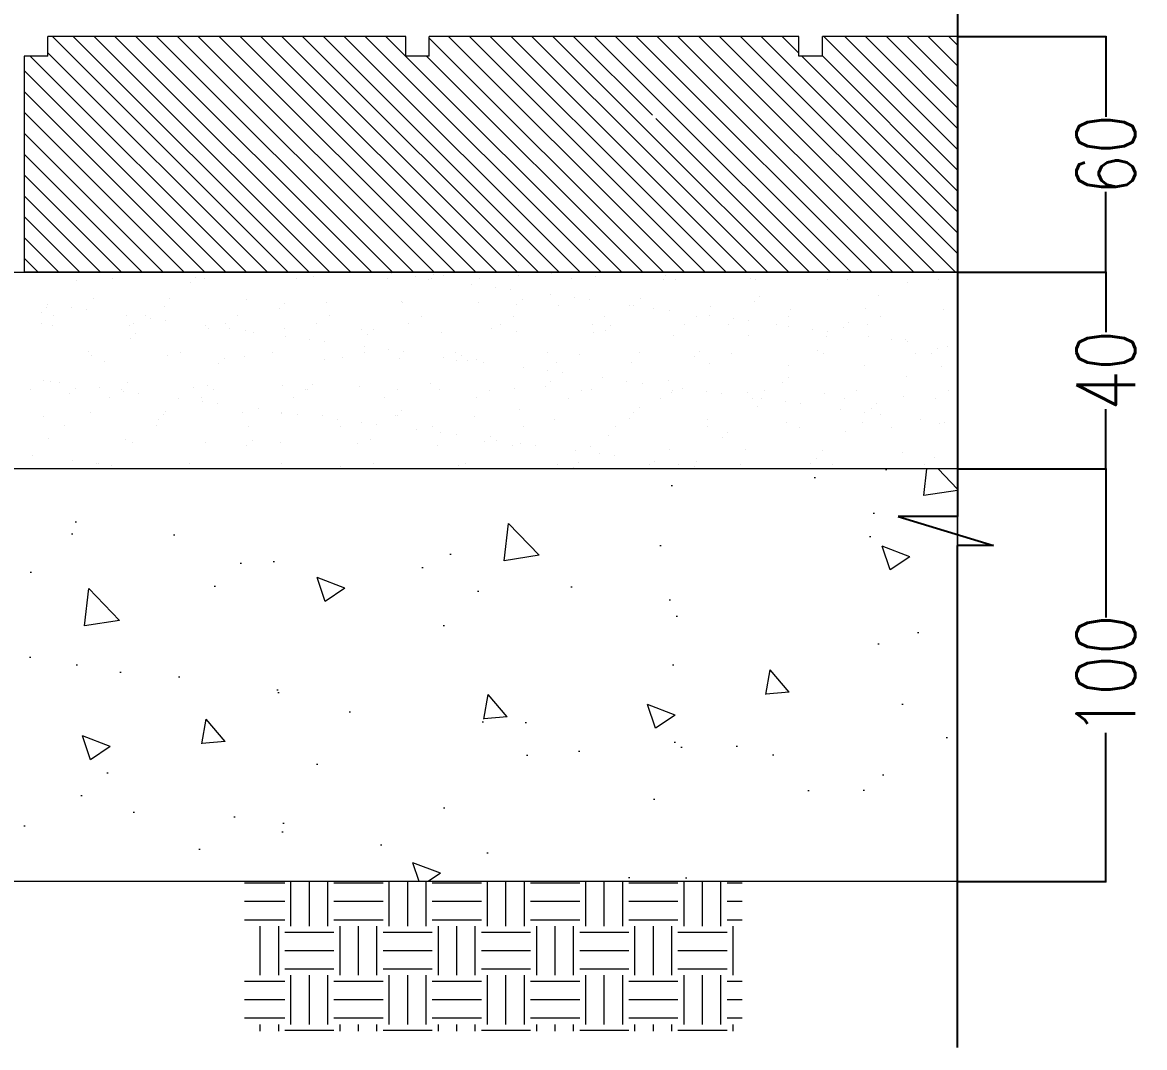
# Model space of a CAD drawing. Header units: centimetres. Extents: x 7997 to 116674, y 1017 to 13844.
# Drawn here: x 20817.2 to 21102.6, y 10551.8 to 10812.5 of the extents above; entities that cross this region are included whole.
import ezdxf

# ---------------------------------------------------------------- set-up
doc = ezdxf.new("R2010")
doc.units = ezdxf.units.CM
doc.header["$LTSCALE"] = 200
doc.header["$PDMODE"] = 2
doc.layers.add('A_DIM-EXT', color=1, linetype='Continuous')
doc.layers.add('DIM', color=11, linetype='Continuous')
doc.layers.add('HAT', color=8, linetype='Continuous', lineweight=9)
doc.layers.add('W', color=2, linetype='Continuous', lineweight=20)
doc.styles.add('ROMANS', font='romans.shx', dxfattribs={"width": 0.8})
doc.dimstyles.new('DIM-INT100', dxfattribs={"dimtxt": 0.16, "dimasz": 0.12, "dimexe": 0.1, "dimexo": 0.1, "dimgap": 0.1, "dimtad": 0, "dimdec": 0, "dimlfac": 100, "dimrnd": 0.5, "dimzin": 12, "dimdsep": 46, "dimtxsty": 'ROMANS', "dimblk": 'ARCHTICK', "dimcen": 0.13, "dimdle": 0.1, "dimclrd": 116, "dimclre": 116, "dimclrt": 2, "dimadec": 0, "dimazin": 0, "dimtfac": 1, "dimtdec": 0, "dimtix": 1, "dimtmove": 0, "dimatfit": 3, "dimldrblk": 'OBLIQUE', "dimfxl": 0, "dimtolj": 1, "dimtzin": 12, "dimarcsym": 0})

# ---------------------------------------------------------------- blocks, each defined once
blk = doc.blocks.new('*X561')
at = {"color": 0}
for p, q in [((-5034.68, 4031.32), (-5034.68, 4031.32)), ((-4987.97, 4031.4), (-4987.97, 4031.4)), ((-4978.27, 4031.3), (-4978.27, 4031.3)), ((-4941.26, 4031.49), (-4941.26, 4031.49)), ((-4939, 4031.8), (-4939, 4031.8)), ((-4900.63, 4031.62), (-4900.63, 4031.62)), ((-4895.86, 4033.45), (-4895.86, 4033.45)), ((-4894.54, 4031.57), (-4894.54, 4031.57)), ((-4860.12, 4033.08), (-4860.12, 4033.08)), ((-4847.83, 4031.66), (-4847.83, 4031.66)), ((-4837.72, 4034.65), (-4837.72, 4034.65)), ((-4820.86, 4033.58), (-4820.86, 4033.58)), ((-4801.12, 4031.74), (-4801.12, 4031.74)), ((-4782.49, 4033.4), (-4782.49, 4033.4)), ((-4777.69, 4034.14), (-4777.69, 4034.14)), ((-4776.4, 4031.65), (-4776.4, 4031.65)), ((-4774.93, 4031.6), (-4774.93, 4031.6)), ((-4768.59, 4032.67), (-4768.59, 4032.67)), ((-4756.4, 4034.28), (-4756.4, 4034.28)), ((-4754.41, 4031.83), (-4754.41, 4031.83)), ((-4741.97, 4034.85), (-4741.97, 4034.85)), ((-4716.79, 4032.81), (-4716.79, 4032.81)), ((-4707.7, 4031.91), (-4707.7, 4031.91)), ((-4660.98, 4032), (-4660.98, 4032)), ((-4656.77, 4032.3), (-4656.77, 4032.3)), ((-4614.27, 4032.08), (-4614.27, 4032.08)), ((-4595.86, 4030.97), (-4595.86, 4030.97)), ((-5018.78, 4029.84), (-5018.78, 4029.84)), ((-4816.77, 4026.33), (-4816.77, 4026.33)), ((-4808.97, 4027.36), (-4808.97, 4027.36)), ((-4796.77, 4028.96), (-4796.77, 4028.96)), ((-4654, 4029.76), (-4654, 4029.76)), ((-5003.74, 4023.33), (-5003.74, 4023.33)), ((-4943.71, 4022.81), (-4943.71, 4022.81)), ((-4940.95, 4020.28), (-4940.95, 4020.28)), ((-4882.81, 4021.49), (-4882.81, 4021.49)), ((-4857.15, 4021.01), (-4857.15, 4021.01)), ((-4849.34, 4022.04), (-4849.34, 4022.04)), ((-4837.15, 4023.65), (-4837.15, 4023.65)), ((-4822.79, 4020.97), (-4822.79, 4020.97)), ((-4800.57, 4019.52), (-4800.57, 4019.52)), ((-4761.88, 4019.65), (-4761.88, 4019.65)), ((-4761.31, 4020.02), (-4761.31, 4020.02)), ((-4722.94, 4019.83), (-4722.94, 4019.83)), ((-4701.86, 4019.13), (-4701.86, 4019.13)), ((-4682.42, 4021.29), (-4682.42, 4021.29)), ((-4643.16, 4021.79), (-4643.16, 4021.79)), ((-4604.79, 4021.61), (-4604.79, 4021.61)), ((-5036.87, 4015.96), (-5036.87, 4015.96)), ((-4997.61, 4016.46), (-4997.61, 4016.46)), ((-4959.24, 4016.28), (-4959.24, 4016.28)), ((-4918.72, 4017.74), (-4918.72, 4017.74)), ((-4917.9, 4013.02), (-4917.9, 4013.02)), ((-4897.53, 4015.7), (-4897.53, 4015.7)), ((-4889.72, 4016.73), (-4889.72, 4016.73)), ((-4879.46, 4018.24), (-4879.46, 4018.24)), ((-4877.53, 4018.33), (-4877.53, 4018.33)), ((-4841.09, 4018.06), (-4841.09, 4018.06)), ((-4820.02, 4018.44), (-4820.02, 4018.44)), ((-4724.68, 4012.89), (-4724.68, 4012.89)), ((-4699.09, 4016.6), (-4699.09, 4016.6)), ((-4677.97, 4012.97), (-4677.97, 4012.97)), ((-4640.95, 4017.8), (-4640.95, 4017.8)), ((-4631.25, 4013.06), (-4631.25, 4013.06)), ((-4621.44, 4013.21), (-4621.44, 4013.21)), ((-4601.06, 4015.89), (-4601.06, 4015.89)), ((-4593.25, 4016.92), (-4593.25, 4016.92)), ((-4584.54, 4013.14), (-4584.54, 4013.14)), ((-4581.06, 4018.53), (-4581.06, 4018.53)), ((-4580.93, 4017.29), (-4580.93, 4017.29)), ((-4578.16, 4014.76), (-4578.16, 4014.76)), ((-5004.95, 4012.38), (-5004.95, 4012.38)), ((-4998.63, 4008.35), (-4998.63, 4008.35)), ((-4988.81, 4009.65), (-4988.81, 4009.65)), ((-4958.28, 4007.7), (-4958.28, 4007.7)), ((-4958.24, 4012.46), (-4958.24, 4012.46)), ((-4951.91, 4008.43), (-4951.91, 4008.43)), ((-4937.9, 4010.38), (-4937.9, 4010.38)), ((-4930.1, 4011.41), (-4930.1, 4011.41)), ((-4927.9, 4008.32), (-4927.9, 4008.32)), ((-4911.53, 4012.55), (-4911.53, 4012.55)), ((-4905.2, 4008.52), (-4905.2, 4008.52)), ((-4867.88, 4007.81), (-4867.88, 4007.81)), ((-4864.82, 4012.63), (-4864.82, 4012.63)), ((-4858.49, 4008.6), (-4858.49, 4008.6)), ((-4818.1, 4012.72), (-4818.1, 4012.72)), ((-4811.78, 4008.69), (-4811.78, 4008.69)), ((-4771.39, 4012.8), (-4771.39, 4012.8)), ((-4765.07, 4008.77), (-4765.07, 4008.77)), ((-4718.35, 4008.86), (-4718.35, 4008.86)), ((-4671.64, 4008.94), (-4671.64, 4008.94)), ((-4661.81, 4007.89), (-4661.81, 4007.89)), ((-4641.44, 4010.58), (-4641.44, 4010.58)), ((-4633.63, 4011.6), (-4633.63, 4011.6)), ((-4624.93, 4009.03), (-4624.93, 4009.03)), ((-4622.88, 4007.73), (-4622.88, 4007.73)), ((-4583.61, 4008.23), (-4583.61, 4008.23)), ((-4578.22, 4009.11), (-4578.22, 4009.11)), ((-4998.66, 4002.39), (-4998.66, 4002.39)), ((-4986.04, 4007.12), (-4986.04, 4007.12)), ((-4978.28, 4005.07), (-4978.28, 4005.07)), ((-4977.32, 4002.4), (-4977.32, 4002.4)), ((-4970.47, 4006.1), (-4970.47, 4006.1)), ((-4938.06, 4002.9), (-4938.06, 4002.9)), ((-4899.69, 4002.72), (-4899.69, 4002.72)), ((-4865.11, 4005.27), (-4865.11, 4005.27)), ((-4859.18, 4004.18), (-4859.18, 4004.18)), ((-4819.91, 4004.68), (-4819.91, 4004.68)), ((-4806.97, 4006.48), (-4806.97, 4006.48)), ((-4781.54, 4004.49), (-4781.54, 4004.49)), ((-4746.95, 4005.97), (-4746.95, 4005.97)), ((-4744.18, 4003.43), (-4744.18, 4003.43)), ((-4741.03, 4005.95), (-4741.03, 4005.95)), ((-4702.19, 4002.58), (-4702.19, 4002.58)), ((-4701.76, 4006.45), (-4701.76, 4006.45)), ((-4686.04, 4004.64), (-4686.04, 4004.64)), ((-4681.82, 4005.26), (-4681.82, 4005.26)), ((-4674.01, 4006.29), (-4674.01, 4006.29)), ((-4663.39, 4006.27), (-4663.39, 4006.27)), ((-4626.02, 4004.12), (-4626.02, 4004.12)), ((-4623.26, 4001.59), (-4623.26, 4001.59)), ((-5039.03, 3997.07), (-5039.03, 3997.07)), ((-5033.9, 3996.48), (-5033.9, 3996.48)), ((-5018.66, 3999.75), (-5018.66, 3999.75)), ((-5017.84, 4000.94), (-5017.84, 4000.94)), ((-5010.85, 4000.78), (-5010.85, 4000.78)), ((-4742.57, 3997.26), (-4742.57, 3997.26)), ((-4722.19, 3999.95), (-4722.19, 3999.95)), ((-4714.38, 4000.97), (-4714.38, 4000.97)), ((-5031.13, 3993.95), (-5031.13, 3993.95)), ((-5022.57, 3993.76), (-5022.57, 3993.76)), ((-4975.85, 3993.84), (-4975.85, 3993.84)), ((-4972.99, 3995.16), (-4972.99, 3995.16)), ((-4929.14, 3993.93), (-4929.14, 3993.93)), ((-4912.97, 3994.64), (-4912.97, 3994.64)), ((-4910.2, 3992.11), (-4910.2, 3992.11)), ((-4882.43, 3994.01), (-4882.43, 3994.01)), ((-4852.06, 3993.32), (-4852.06, 3993.32)), ((-4835.72, 3994.1), (-4835.72, 3994.1)), ((-4799.63, 3990.61), (-4799.63, 3990.61)), ((-4795.14, 3990.34), (-4795.14, 3990.34)), ((-4792.04, 3992.8), (-4792.04, 3992.8)), ((-4789.28, 3990.27), (-4789.28, 3990.27)), ((-4789.01, 3994.18), (-4789.01, 3994.18)), ((-4782.94, 3991.95), (-4782.94, 3991.95)), ((-4762.57, 3994.63), (-4762.57, 3994.63)), ((-4760.36, 3991.11), (-4760.36, 3991.11)), ((-4754.76, 3995.66), (-4754.76, 3995.66)), ((-4742.29, 3994.27), (-4742.29, 3994.27)), ((-4731.13, 3991.47), (-4731.13, 3991.47)), ((-4721.99, 3990.93), (-4721.99, 3990.93)), ((-4695.58, 3994.35), (-4695.58, 3994.35)), ((-4681.48, 3992.39), (-4681.48, 3992.39)), ((-4671.11, 3990.96), (-4671.11, 3990.96)), ((-4648.87, 3994.44), (-4648.87, 3994.44)), ((-4642.22, 3992.89), (-4642.22, 3992.89)), ((-4603.84, 3992.71), (-4603.84, 3992.71)), ((-4602.16, 3994.52), (-4602.16, 3994.52)), ((-5035.93, 3987.06), (-5035.93, 3987.06)), ((-4996.66, 3987.56), (-4996.66, 3987.56)), ((-4958.29, 3987.38), (-4958.29, 3987.38)), ((-4917.78, 3988.84), (-4917.78, 3988.84)), ((-4878.51, 3989.34), (-4878.51, 3989.34)), ((-4840.14, 3989.15), (-4840.14, 3989.15)), ((-4835.51, 3985.03), (-4835.51, 3985.03)), ((-4823.32, 3986.63), (-4823.32, 3986.63)), ((-4802.94, 3989.31), (-4802.94, 3989.31)), ((-4668.35, 3988.42), (-4668.35, 3988.42)), ((-4610.21, 3989.63), (-4610.21, 3989.63)), ((-5018.08, 3981.99), (-5018.08, 3981.99)), ((-4958.06, 3981.48), (-4958.06, 3981.48)), ((-4955.3, 3978.94), (-4955.3, 3978.94)), ((-4897.15, 3980.15), (-4897.15, 3980.15)), ((-4883.7, 3978.68), (-4883.7, 3978.68)), ((-4875.89, 3979.71), (-4875.89, 3979.71)), ((-4863.7, 3981.32), (-4863.7, 3981.32)), ((-4843.32, 3984), (-4843.32, 3984)), ((-4837.13, 3979.64), (-4837.13, 3979.64)), ((-4621.93, 3978.83), (-4621.93, 3978.83)), ((-4587.23, 3978.88), (-4587.23, 3978.88)), ((-4582.67, 3979.33), (-4582.67, 3979.33)), ((-4579.42, 3979.9), (-4579.42, 3979.9)), ((-5039.55, 3974.73), (-5039.55, 3974.73)), ((-4992.84, 3974.82), (-4992.84, 3974.82)), ((-4976.38, 3973.5), (-4976.38, 3973.5)), ((-4946.13, 3974.9), (-4946.13, 3974.9)), ((-4937.12, 3974), (-4937.12, 3974)), ((-4924.07, 3973.37), (-4924.07, 3973.37)), ((-4916.27, 3974.39), (-4916.27, 3974.39)), ((-4904.07, 3976), (-4904.07, 3976)), ((-4899.41, 3974.99), (-4899.41, 3974.99)), ((-4898.74, 3973.81), (-4898.74, 3973.81)), ((-4858.23, 3975.27), (-4858.23, 3975.27)), ((-4852.7, 3975.07), (-4852.7, 3975.07)), ((-4834.37, 3977.1), (-4834.37, 3977.1)), ((-4818.97, 3975.77), (-4818.97, 3975.77)), ((-4805.99, 3975.16), (-4805.99, 3975.16)), ((-4780.6, 3975.59), (-4780.6, 3975.59)), ((-4776.23, 3978.31), (-4776.23, 3978.31)), ((-4759.28, 3975.24), (-4759.28, 3975.24)), ((-4740.08, 3977.05), (-4740.08, 3977.05)), ((-4716.2, 3977.79), (-4716.2, 3977.79)), ((-4713.44, 3975.26), (-4713.44, 3975.26)), ((-4712.56, 3975.33), (-4712.56, 3975.33)), ((-4700.82, 3977.55), (-4700.82, 3977.55)), ((-4665.85, 3975.41), (-4665.85, 3975.41)), ((-4662.45, 3977.37), (-4662.45, 3977.37)), ((-4655.3, 3976.47), (-4655.3, 3976.47)), ((-4627.61, 3973.56), (-4627.61, 3973.56)), ((-4619.8, 3974.59), (-4619.8, 3974.59)), ((-4619.14, 3975.5), (-4619.14, 3975.5)), ((-4607.61, 3976.19), (-4607.61, 3976.19)), ((-4595.28, 3975.95), (-4595.28, 3975.95)), ((-4592.51, 3973.42), (-4592.51, 3973.42)), ((-4572.43, 3975.58), (-4572.43, 3975.58)), ((-5033.22, 3970.7), (-5033.22, 3970.7)), ((-5016.89, 3972.04), (-5016.89, 3972.04)), ((-5003.15, 3968.31), (-5003.15, 3968.31)), ((-4986.51, 3970.79), (-4986.51, 3970.79)), ((-4964.45, 3968.05), (-4964.45, 3968.05)), ((-4956.64, 3969.08), (-4956.64, 3969.08)), ((-4944.45, 3970.68), (-4944.45, 3970.68)), ((-4939.8, 3970.87), (-4939.8, 3970.87)), ((-4893.09, 3970.96), (-4893.09, 3970.96)), ((-4846.38, 3971.04), (-4846.38, 3971.04)), ((-4799.66, 3971.13), (-4799.66, 3971.13)), ((-4752.95, 3971.21), (-4752.95, 3971.21)), ((-4706.24, 3971.3), (-4706.24, 3971.3)), ((-4667.99, 3968.24), (-4667.99, 3968.24)), ((-4660.18, 3969.27), (-4660.18, 3969.27)), ((-4659.53, 3971.38), (-4659.53, 3971.38)), ((-4647.98, 3970.88), (-4647.98, 3970.88)), ((-4612.81, 3971.47), (-4612.81, 3971.47)), ((-5004.83, 3962.74), (-5004.83, 3962.74)), ((-5000.39, 3965.78), (-5000.39, 3965.78)), ((-4997.02, 3963.76), (-4997.02, 3963.76)), ((-4984.83, 3965.37), (-4984.83, 3965.37)), ((-4942.25, 3966.99), (-4942.25, 3966.99)), ((-4882.22, 3966.47), (-4882.22, 3966.47)), ((-4879.46, 3963.94), (-4879.46, 3963.94)), ((-4821.32, 3965.14), (-4821.32, 3965.14)), ((-4798.68, 3961.71), (-4798.68, 3961.71)), ((-4761.3, 3964.63), (-4761.3, 3964.63)), ((-4759.42, 3962.21), (-4759.42, 3962.21)), ((-4758.53, 3962.09), (-4758.53, 3962.09)), ((-4721.05, 3962.03), (-4721.05, 3962.03)), ((-4708.36, 3962.93), (-4708.36, 3962.93)), ((-4700.55, 3963.96), (-4700.55, 3963.96)), ((-4700.39, 3963.3), (-4700.39, 3963.3)), ((-4688.36, 3965.56), (-4688.36, 3965.56)), ((-4680.54, 3963.49), (-4680.54, 3963.49)), ((-4641.27, 3963.99), (-4641.27, 3963.99)), ((-4640.37, 3962.79), (-4640.37, 3962.79)), ((-4602.9, 3963.8), (-4602.9, 3963.8)), ((-5037.4, 3958.45), (-5037.4, 3958.45)), ((-5034.98, 3958.16), (-5034.98, 3958.16)), ((-5025.2, 3960.05), (-5025.2, 3960.05)), ((-5010.45, 3956.19), (-5010.45, 3956.19)), ((-4995.72, 3958.66), (-4995.72, 3958.66)), ((-4963.74, 3956.28), (-4963.74, 3956.28)), ((-4957.35, 3958.47), (-4957.35, 3958.47)), ((-4917.03, 3956.36), (-4917.03, 3956.36)), ((-4916.83, 3959.93), (-4916.83, 3959.93)), ((-4877.57, 3960.44), (-4877.57, 3960.44)), ((-4870.32, 3956.45), (-4870.32, 3956.45)), ((-4839.2, 3960.25), (-4839.2, 3960.25)), ((-4823.6, 3956.53), (-4823.6, 3956.53)), ((-4776.89, 3956.62), (-4776.89, 3956.62)), ((-4748.74, 3957.61), (-4748.74, 3957.61)), ((-4740.93, 3958.64), (-4740.93, 3958.64)), ((-4730.18, 3956.7), (-4730.18, 3956.7)), ((-4728.74, 3960.25), (-4728.74, 3960.25)), ((-4683.47, 3956.79), (-4683.47, 3956.79)), ((-4637.6, 3960.25), (-4637.6, 3960.25)), ((-4636.76, 3956.87), (-4636.76, 3956.87)), ((-4590.04, 3956.96), (-4590.04, 3956.96)), ((-4579.46, 3961.46), (-4579.46, 3961.46)), ((-4987.34, 3953.82), (-4987.34, 3953.82)), ((-4927.32, 3953.3), (-4927.32, 3953.3)), ((-4924.55, 3950.77), (-4924.55, 3950.77)), ((-4866.41, 3951.98), (-4866.41, 3951.98)), ((-4806.39, 3951.46), (-4806.39, 3951.46)), ((-4789.11, 3952.3), (-4789.11, 3952.3)), ((-4781.31, 3953.33), (-4781.31, 3953.33)), ((-4769.11, 3954.93), (-4769.11, 3954.93)), ((-4745.48, 3950.14), (-4745.48, 3950.14)), ((-4581.72, 3950.43), (-4581.72, 3950.43)), ((-4975.43, 3944.59), (-4975.43, 3944.59)), ((-4936.17, 3945.1), (-4936.17, 3945.1)), ((-4897.8, 3944.91), (-4897.8, 3944.91)), ((-4857.29, 3946.37), (-4857.29, 3946.37)), ((-4829.49, 3946.98), (-4829.49, 3946.98)), ((-4821.68, 3948.01), (-4821.68, 3948.01)), ((-4818.02, 3946.87), (-4818.02, 3946.87)), ((-4809.49, 3949.62), (-4809.49, 3949.62)), ((-4803.62, 3948.93), (-4803.62, 3948.93)), ((-4779.65, 3946.69), (-4779.65, 3946.69)), ((-4739.14, 3948.15), (-4739.14, 3948.15)), ((-4699.87, 3948.65), (-4699.87, 3948.65)), ((-4685.46, 3949.62), (-4685.46, 3949.62)), ((-4682.7, 3947.09), (-4682.7, 3947.09)), ((-4661.5, 3948.46), (-4661.5, 3948.46)), ((-4624.55, 3948.29), (-4624.55, 3948.29)), ((-4620.99, 3949.92), (-4620.99, 3949.92)), ((-5032.43, 3940.66), (-5032.43, 3940.66)), ((-5015.95, 3943.14), (-5015.95, 3943.14)), ((-4972.41, 3940.14), (-4972.41, 3940.14)), ((-4911.5, 3938.81), (-4911.5, 3938.81)), ((-4890.24, 3938.98), (-4890.24, 3938.98)), ((-4869.87, 3941.67), (-4869.87, 3941.67)), ((-4862.06, 3942.69), (-4862.06, 3942.69)), ((-4849.87, 3944.3), (-4849.87, 3944.3)), ((-4593.78, 3939.18), (-4593.78, 3939.18)), ((-4573.4, 3941.86), (-4573.4, 3941.86)), ((-5027.43, 3937.17), (-5027.43, 3937.17)), ((-4980.72, 3937.26), (-4980.72, 3937.26)), ((-4969.64, 3937.61), (-4969.64, 3937.61)), ((-4934.01, 3937.34), (-4934.01, 3937.34)), ((-4910.24, 3936.35), (-4910.24, 3936.35)), ((-4902.44, 3937.38), (-4902.44, 3937.38)), ((-4887.3, 3937.42), (-4887.3, 3937.42)), ((-4851.48, 3938.3), (-4851.48, 3938.3)), ((-4848.72, 3935.76), (-4848.72, 3935.76)), ((-4840.59, 3937.51), (-4840.59, 3937.51)), ((-4793.87, 3937.59), (-4793.87, 3937.59)), ((-4790.57, 3936.97), (-4790.57, 3936.97)), ((-4747.16, 3937.68), (-4747.16, 3937.68)), ((-4730.55, 3936.46), (-4730.55, 3936.46)), ((-4700.45, 3937.76), (-4700.45, 3937.76)), ((-4669.65, 3935.13), (-4669.65, 3935.13)), ((-4653.74, 3937.85), (-4653.74, 3937.85)), ((-4640.33, 3935.09), (-4640.33, 3935.09)), ((-4613.78, 3936.54), (-4613.78, 3936.54)), ((-4607.03, 3937.93), (-4607.03, 3937.93)), ((-4605.97, 3937.57), (-4605.97, 3937.57))]:
    blk.add_line(p, q, dxfattribs=at)
blk = doc.blocks.new('*X560')
at = {"color": 0}
for p, q in [((-7626.86, 7455.73), (-7516.37, 7566.22)), ((-7626.86, 7466.33), (-7526.98, 7566.22)), ((-7626.86, 7498.15), (-7558.8, 7566.22)), ((-7626.86, 7508.76), (-7569.4, 7566.22)), ((-7626.86, 7519.37), (-7580.01, 7566.22)), ((-7626.86, 7529.97), (-7590.62, 7566.22)), ((-7626.86, 7540.58), (-7601.22, 7566.22)), ((-7626.86, 7551.19), (-7611.83, 7566.22)), ((-7626.86, 7561.79), (-7622.44, 7566.22)), ((-7625.76, 7446.22), (-7505.76, 7566.22)), ((-7615.16, 7446.22), (-7495.16, 7566.22)), ((-7604.55, 7446.22), (-7484.55, 7566.22)), ((-7593.94, 7446.22), (-7473.98, 7566.18)), ((-7546.09, 7557.72), (-7537.58, 7566.22)), ((-7473.98, 7460.12), (-7367.88, 7566.22)), ((-7473.98, 7470.72), (-7378.48, 7566.22)), ((-7473.98, 7481.33), (-7389.09, 7566.22)), ((-7473.98, 7491.94), (-7399.7, 7566.22)), ((-7473.98, 7502.54), (-7410.3, 7566.22)), ((-7473.98, 7513.15), (-7420.91, 7566.22)), ((-7473.98, 7534.36), (-7442.12, 7566.22)), ((-7473.98, 7544.97), (-7452.73, 7566.22)), ((-7473.98, 7555.58), (-7463.34, 7566.22)), ((-7473.98, 7449.51), (-7358.09, 7565.4)), ((-7471.63, 7526.11), (-7431.52, 7566.22)), ((-7456.06, 7446.22), (-7336.06, 7566.22)), ((-7445.45, 7446.22), (-7325.45, 7566.22)), ((-7434.84, 7446.22), (-7314.84, 7566.22)), ((-7424.24, 7446.22), (-7304.24, 7566.22)), ((-7413.63, 7446.22), (-7293.63, 7566.22)), ((-7403.02, 7446.22), (-7283.02, 7566.22)), ((-7392.42, 7446.22), (-7272.42, 7566.22)), ((-7381.81, 7446.22), (-7261.81, 7566.22)), ((-7371.2, 7446.22), (-7251.2, 7566.22)), ((-7360.6, 7446.22), (-7240.6, 7566.22)), ((-7349.99, 7446.22), (-7229.99, 7566.22)), ((-7339.38, 7446.22), (-7219.38, 7566.22)), ((-7328.78, 7446.22), (-7208.78, 7566.22)), ((-7318.17, 7446.22), (-7198.17, 7566.22)), ((-7307.57, 7446.22), (-7187.57, 7566.22)), ((-7296.96, 7446.22), (-7176.96, 7566.22)), ((-7286.35, 7446.22), (-7166.35, 7566.22)), ((-7275.75, 7446.22), (-7164.09, 7557.88)), ((-7626.86, 7487.55), (-7558.09, 7556.32)), ((-7626.86, 7476.94), (-7547.58, 7556.22)), ((-7583.34, 7446.22), (-7473.98, 7555.58)), ((-7466.66, 7446.22), (-7356.66, 7556.22)), ((-7265.14, 7446.22), (-7155.14, 7556.22)), ((-7254.53, 7446.22), (-7152.09, 7548.66)), ((-7572.73, 7446.22), (-7473.98, 7544.97)), ((-7243.93, 7446.22), (-7152.09, 7538.06)), ((-7562.12, 7446.22), (-7473.98, 7534.36)), ((-7551.52, 7446.22), (-7473.98, 7523.76)), ((-7473.98, 7523.76), (-7473.27, 7524.46)), ((-7233.32, 7446.22), (-7152.09, 7527.45)), ((-7540.91, 7446.22), (-7473.98, 7513.15)), ((-7222.71, 7446.22), (-7152.09, 7516.84)), ((-7530.3, 7446.22), (-7473.98, 7502.54)), ((-7212.11, 7446.22), (-7152.09, 7506.24)), ((-7201.5, 7446.22), (-7152.09, 7495.63)), ((-7519.7, 7446.22), (-7473.98, 7491.94)), ((-7190.89, 7446.22), (-7152.09, 7485.02)), ((-7509.09, 7446.22), (-7473.98, 7481.33)), ((-7180.29, 7446.22), (-7152.09, 7474.42)), ((-7498.48, 7446.22), (-7473.98, 7470.72)), ((-7169.68, 7446.22), (-7152.09, 7463.81)), ((-7487.88, 7446.22), (-7473.98, 7460.12)), ((-7477.27, 7446.22), (-7473.98, 7449.51)), ((-7159.07, 7446.22), (-7152.09, 7453.21))]:
    blk.add_line(p, q, dxfattribs=at)
blk = doc.blocks.new('*X558')
at = {"color": 0}
for p, q in [((-5507.65, 1093.75), (-5500, 1093.75)), ((-5496.88, 1071.88), (-5496.88, 1094.54)), ((-5487.5, 1071.88), (-5487.5, 1094.54)), ((-5478.12, 1071.88), (-5478.12, 1094.54)), ((-5475, 1093.75), (-5450, 1093.75)), ((-5446.88, 1071.88), (-5446.88, 1094.54)), ((-5437.5, 1071.88), (-5437.5, 1094.54)), ((-5428.12, 1071.88), (-5428.12, 1094.54)), ((-5425, 1093.75), (-5400, 1093.75)), ((-5396.88, 1071.88), (-5396.88, 1094.54)), ((-5387.5, 1071.88), (-5387.5, 1094.54)), ((-5378.12, 1071.88), (-5378.12, 1094.54)), ((-5375, 1093.75), (-5350, 1093.75)), ((-5346.88, 1071.88), (-5346.88, 1094.54)), ((-5337.5, 1071.88), (-5337.5, 1094.54)), ((-5328.12, 1071.88), (-5328.12, 1094.54)), ((-5325, 1093.75), (-5300, 1093.75)), ((-5296.88, 1071.88), (-5296.88, 1094.54)), ((-5287.5, 1071.88), (-5287.5, 1094.54)), ((-5278.12, 1071.88), (-5278.12, 1094.54)), ((-5275, 1093.75), (-5254.42, 1093.75)), ((-5050.77, 1093.75), (-5050, 1093.75)), ((-5046.88, 1071.88), (-5046.88, 1094.54)), ((-5037.5, 1071.88), (-5037.5, 1094.54)), ((-5028.12, 1071.88), (-5028.12, 1094.54)), ((-5025, 1093.75), (-5000, 1093.75)), ((-4996.88, 1071.88), (-4996.88, 1094.54)), ((-4987.5, 1071.88), (-4987.5, 1094.54)), ((-4978.12, 1071.88), (-4978.12, 1094.54)), ((-4975, 1093.75), (-4950, 1093.75)), ((-4946.88, 1071.88), (-4946.88, 1094.54)), ((-4937.5, 1071.88), (-4937.5, 1094.54)), ((-4928.12, 1071.88), (-4928.12, 1094.54)), ((-4925, 1093.75), (-4900, 1093.75)), ((-4896.88, 1071.88), (-4896.88, 1094.54)), ((-4887.5, 1071.88), (-4887.5, 1094.54)), ((-4878.12, 1071.88), (-4878.12, 1094.54)), ((-4875, 1093.75), (-4850, 1093.75)), ((-4846.88, 1071.88), (-4846.88, 1094.54)), ((-4837.5, 1071.88), (-4837.5, 1094.54)), ((-4828.12, 1071.88), (-4828.12, 1094.54)), ((-4825, 1093.75), (-4800, 1093.75)), ((-5507.65, 1084.38), (-5500, 1084.38)), ((-5475, 1084.38), (-5450, 1084.38)), ((-5425, 1084.38), (-5400, 1084.38)), ((-5375, 1084.38), (-5350, 1084.38)), ((-5325, 1084.38), (-5300, 1084.38)), ((-5275, 1084.38), (-5254.42, 1084.38)), ((-5050.77, 1084.38), (-5050, 1084.38)), ((-5025, 1084.38), (-5000, 1084.38)), ((-4975, 1084.38), (-4950, 1084.38)), ((-4925, 1084.38), (-4900, 1084.38)), ((-4875, 1084.38), (-4850, 1084.38)), ((-4825, 1084.38), (-4800, 1084.38)), ((-5507.65, 1075), (-5500, 1075)), ((-5475, 1075), (-5450, 1075)), ((-5425, 1075), (-5400, 1075)), ((-5375, 1075), (-5350, 1075)), ((-5325, 1075), (-5300, 1075)), ((-5275, 1075), (-5254.42, 1075)), ((-5050.77, 1075), (-5050, 1075)), ((-5025, 1075), (-5000, 1075)), ((-4975, 1075), (-4950, 1075)), ((-4925, 1075), (-4900, 1075)), ((-4875, 1075), (-4850, 1075)), ((-4825, 1075), (-4800, 1075)), ((-5503.12, 1046.88), (-5503.12, 1071.88)), ((-5500, 1068.75), (-5475, 1068.75)), ((-5471.88, 1046.88), (-5471.88, 1071.88)), ((-5462.5, 1046.88), (-5462.5, 1071.88)), ((-5453.12, 1046.88), (-5453.12, 1071.88)), ((-5450, 1068.75), (-5425, 1068.75)), ((-5421.88, 1046.88), (-5421.88, 1071.88)), ((-5412.5, 1046.88), (-5412.5, 1071.88)), ((-5403.12, 1046.88), (-5403.12, 1071.88)), ((-5400, 1068.75), (-5375, 1068.75)), ((-5371.88, 1046.88), (-5371.88, 1071.88)), ((-5362.5, 1046.88), (-5362.5, 1071.88)), ((-5353.12, 1046.88), (-5353.12, 1071.88)), ((-5350, 1068.75), (-5325, 1068.75)), ((-5321.88, 1046.88), (-5321.88, 1071.88)), ((-5312.5, 1046.88), (-5312.5, 1071.88)), ((-5303.12, 1046.88), (-5303.12, 1071.88)), ((-5300, 1068.75), (-5275, 1068.75)), ((-5271.88, 1046.88), (-5271.88, 1071.88)), ((-5262.5, 1046.88), (-5262.5, 1071.88)), ((-5050, 1068.75), (-5025, 1068.75)), ((-5021.88, 1046.88), (-5021.88, 1071.88)), ((-5012.5, 1046.88), (-5012.5, 1071.88)), ((-5003.12, 1046.88), (-5003.12, 1071.88)), ((-5000, 1068.75), (-4975, 1068.75)), ((-4971.88, 1046.88), (-4971.88, 1071.88)), ((-4962.5, 1046.88), (-4962.5, 1071.88)), ((-4953.12, 1046.88), (-4953.12, 1071.88)), ((-4950, 1068.75), (-4925, 1068.75)), ((-4921.88, 1046.88), (-4921.88, 1071.88)), ((-4912.5, 1046.88), (-4912.5, 1071.88)), ((-4903.12, 1046.88), (-4903.12, 1071.88)), ((-4900, 1068.75), (-4875, 1068.75)), ((-4871.88, 1046.88), (-4871.88, 1071.88)), ((-4862.5, 1046.88), (-4862.5, 1071.88)), ((-4853.12, 1046.88), (-4853.12, 1071.88)), ((-4850, 1068.75), (-4825, 1068.75)), ((-4821.88, 1046.88), (-4821.88, 1071.88)), ((-4812.5, 1046.88), (-4812.5, 1071.88)), ((-4803.12, 1046.88), (-4803.12, 1071.88)), ((-4800, 1068.75), (-4797.53, 1068.75)), ((-5500, 1059.38), (-5475, 1059.38)), ((-5450, 1059.38), (-5425, 1059.38)), ((-5400, 1059.38), (-5375, 1059.38)), ((-5350, 1059.38), (-5325, 1059.38)), ((-5300, 1059.38), (-5275, 1059.38)), ((-5050, 1059.38), (-5025, 1059.38)), ((-5000, 1059.38), (-4975, 1059.38)), ((-4950, 1059.38), (-4925, 1059.38)), ((-4900, 1059.38), (-4875, 1059.38)), ((-4850, 1059.38), (-4825, 1059.38)), ((-4800, 1059.38), (-4797.53, 1059.38)), ((-5500, 1050), (-5475, 1050)), ((-5496.88, 1021.88), (-5496.88, 1046.88)), ((-5487.5, 1021.88), (-5487.5, 1046.88)), ((-5478.12, 1021.88), (-5478.12, 1046.88)), ((-5450, 1050), (-5425, 1050)), ((-5446.88, 1021.88), (-5446.88, 1046.88)), ((-5437.5, 1021.88), (-5437.5, 1046.88)), ((-5428.12, 1021.88), (-5428.12, 1046.88)), ((-5400, 1050), (-5375, 1050)), ((-5396.88, 1021.88), (-5396.88, 1046.88)), ((-5387.5, 1021.88), (-5387.5, 1046.88)), ((-5378.12, 1021.88), (-5378.12, 1046.88)), ((-5350, 1050), (-5325, 1050)), ((-5346.88, 1021.88), (-5346.88, 1046.88)), ((-5337.5, 1021.88), (-5337.5, 1046.88)), ((-5328.12, 1021.88), (-5328.12, 1046.88)), ((-5300, 1050), (-5275, 1050)), ((-5296.88, 1021.88), (-5296.88, 1046.88)), ((-5287.5, 1021.88), (-5287.5, 1046.88)), ((-5278.12, 1021.88), (-5278.12, 1046.88)), ((-5050, 1050), (-5025, 1050)), ((-5046.88, 1021.88), (-5046.88, 1046.88)), ((-5037.5, 1021.88), (-5037.5, 1046.88)), ((-5028.12, 1021.88), (-5028.12, 1046.88)), ((-5000, 1050), (-4975, 1050)), ((-4996.88, 1021.88), (-4996.88, 1046.88)), ((-4987.5, 1021.88), (-4987.5, 1046.88)), ((-4978.12, 1021.88), (-4978.12, 1046.88)), ((-4950, 1050), (-4925, 1050)), ((-4946.88, 1021.88), (-4946.88, 1046.88)), ((-4937.5, 1021.88), (-4937.5, 1046.88)), ((-4928.12, 1021.88), (-4928.12, 1046.88)), ((-4900, 1050), (-4875, 1050)), ((-4896.88, 1021.88), (-4896.88, 1046.88)), ((-4887.5, 1021.88), (-4887.5, 1046.88)), ((-4878.12, 1021.88), (-4878.12, 1046.88)), ((-4850, 1050), (-4825, 1050)), ((-4846.88, 1021.88), (-4846.88, 1046.88)), ((-4837.5, 1021.88), (-4837.5, 1046.88)), ((-4828.12, 1021.88), (-4828.12, 1046.88)), ((-4800, 1050), (-4797.53, 1050)), ((-5507.65, 1043.75), (-5500, 1043.75)), ((-5475, 1043.75), (-5450, 1043.75)), ((-5425, 1043.75), (-5400, 1043.75)), ((-5375, 1043.75), (-5350, 1043.75)), ((-5325, 1043.75), (-5300, 1043.75)), ((-5275, 1043.75), (-5254.42, 1043.75)), ((-5050.77, 1043.75), (-5050, 1043.75)), ((-5025, 1043.75), (-5000, 1043.75)), ((-4975, 1043.75), (-4950, 1043.75)), ((-4925, 1043.75), (-4900, 1043.75)), ((-4875, 1043.75), (-4850, 1043.75)), ((-4825, 1043.75), (-4800, 1043.75)), ((-5507.65, 1034.38), (-5500, 1034.38)), ((-5475, 1034.38), (-5450, 1034.38)), ((-5425, 1034.38), (-5400, 1034.38)), ((-5375, 1034.38), (-5350, 1034.38)), ((-5325, 1034.38), (-5300, 1034.38)), ((-5275, 1034.38), (-5254.42, 1034.38)), ((-5050.77, 1034.38), (-5050, 1034.38)), ((-5025, 1034.38), (-5000, 1034.38)), ((-4975, 1034.38), (-4950, 1034.38)), ((-4925, 1034.38), (-4900, 1034.38)), ((-4875, 1034.38), (-4850, 1034.38)), ((-4825, 1034.38), (-4800, 1034.38)), ((-5507.65, 1025), (-5500, 1025)), ((-5503.12, 1018.4), (-5503.12, 1021.88)), ((-5475, 1025), (-5450, 1025)), ((-5471.88, 1018.4), (-5471.88, 1021.88)), ((-5462.5, 1018.4), (-5462.5, 1021.88)), ((-5453.12, 1018.4), (-5453.12, 1021.88)), ((-5425, 1025), (-5400, 1025)), ((-5421.88, 1018.4), (-5421.88, 1021.88)), ((-5412.5, 1018.4), (-5412.5, 1021.88)), ((-5403.12, 1018.4), (-5403.12, 1021.88)), ((-5375, 1025), (-5350, 1025)), ((-5371.88, 1018.4), (-5371.88, 1021.88)), ((-5362.5, 1018.4), (-5362.5, 1021.88)), ((-5353.12, 1018.4), (-5353.12, 1021.88)), ((-5325, 1025), (-5300, 1025)), ((-5321.88, 1018.4), (-5321.88, 1021.88)), ((-5312.5, 1018.4), (-5312.5, 1021.88)), ((-5303.12, 1018.4), (-5303.12, 1021.88)), ((-5275, 1025), (-5254.42, 1025)), ((-5271.88, 1018.4), (-5271.88, 1021.88)), ((-5262.5, 1018.4), (-5262.5, 1021.88)), ((-5050.77, 1025), (-5050, 1025)), ((-5025, 1025), (-5000, 1025)), ((-5021.88, 1018.4), (-5021.88, 1021.88)), ((-5012.5, 1018.4), (-5012.5, 1021.88)), ((-5003.12, 1018.4), (-5003.12, 1021.88)), ((-4975, 1025), (-4950, 1025)), ((-4971.88, 1018.4), (-4971.88, 1021.88)), ((-4962.5, 1018.4), (-4962.5, 1021.88)), ((-4953.12, 1018.4), (-4953.12, 1021.88)), ((-4925, 1025), (-4900, 1025)), ((-4921.88, 1018.4), (-4921.88, 1021.88)), ((-4912.5, 1018.4), (-4912.5, 1021.88)), ((-4903.12, 1018.4), (-4903.12, 1021.88)), ((-4875, 1025), (-4850, 1025)), ((-4871.88, 1018.4), (-4871.88, 1021.88)), ((-4862.5, 1018.4), (-4862.5, 1021.88)), ((-4853.12, 1018.4), (-4853.12, 1021.88)), ((-4825, 1025), (-4800, 1025)), ((-4821.88, 1018.4), (-4821.88, 1021.88)), ((-4812.5, 1018.4), (-4812.5, 1021.88)), ((-4803.12, 1018.4), (-4803.12, 1021.88)), ((-5500, 1018.75), (-5475, 1018.75)), ((-5450, 1018.75), (-5425, 1018.75)), ((-5400, 1018.75), (-5375, 1018.75)), ((-5350, 1018.75), (-5325, 1018.75)), ((-5300, 1018.75), (-5275, 1018.75)), ((-5050, 1018.75), (-5025, 1018.75)), ((-5000, 1018.75), (-4975, 1018.75)), ((-4950, 1018.75), (-4925, 1018.75)), ((-4900, 1018.75), (-4875, 1018.75)), ((-4850, 1018.75), (-4825, 1018.75)), ((-4800, 1018.75), (-4797.53, 1018.75))]:
    blk.add_line(p, q, dxfattribs=at)
blk = doc.blocks.new('_ArchTick')
at = {"color": 0, "linetype": 'ByBlock', "const_width": 0.15}
blk.add_lwpolyline([(-0.5, -0.5), (0.5, 0.5)], dxfattribs=at)
blk = doc.blocks.new('*D564')
at = {"layer": 'A_DIM-EXT', "color": 116, "linetype": 'ByBlock', "lineweight": -2, "ltscale": 15, "transparency": 16777216}
for p, q in [((21054.98, 10698.96), (21092.83, 10698.96)), ((21092.73, 10699.06), (21092.73, 10661.13)), ((21092.73, 10593.86), (21092.73, 10631.79)), ((21054.98, 10593.96), (21092.83, 10593.96))]:
    blk.add_line(p, q, dxfattribs=at)
at = {"layer": 'Defpoints', "color": 0, "linetype": 'ByBlock', "ltscale": 15, "transparency": 16777216}
for p in [(21054.88, 10698.96), (21092.73, 10698.96), (21054.88, 10593.96)]:
    blk.add_point(p, dxfattribs=at)
at = {"layer": 'A_DIM-EXT', "color": 116, "linetype": 'ByBlock', "lineweight": -2, "ltscale": 15, "transparency": 16777216, "xscale": 0.12, "yscale": 0.12, "zscale": 0.12}
for p, rotation in [((21092.73, 10698.96), 90), ((21092.73, 10593.96), 270)]:
    blk.add_blockref('_ArchTick', p, dxfattribs=dict(at, rotation=rotation))
at = {"layer": 'A_DIM-EXT', "color": 2, "linetype": 'ByBlock', "ltscale": 15, "transparency": 16777216, "insert": (21092.73, 10646.46), "char_height": 15, "attachment_point": 5, "rotation": 90, "style": 'ROMANS'}
blk.add_mtext('\\A1;100', dxfattribs=at)
blk = doc.blocks.new('_OBLIQUE')
at = {"color": 0, "linetype": 'ByBlock'}
blk.add_line((-0.5, -0.5), (0.5, 0.5), dxfattribs=at)
blk = doc.blocks.new('*D565')
at = {"layer": 'A_DIM-EXT', "color": 116, "linetype": 'ByBlock', "lineweight": -2, "ltscale": 15, "transparency": 16777216}
for p, q in [((21055.13, 10808.96), (21092.83, 10808.96)), ((21092.73, 10809.06), (21092.73, 10788.49)), ((21092.73, 10748.86), (21092.73, 10769.43)), ((21055.13, 10748.96), (21092.83, 10748.96))]:
    blk.add_line(p, q, dxfattribs=at)
at = {"layer": 'Defpoints', "color": 0, "linetype": 'ByBlock', "ltscale": 15, "transparency": 16777216}
for p in [(21055.03, 10808.96), (21092.73, 10808.96), (21055.03, 10748.96)]:
    blk.add_point(p, dxfattribs=at)
at = {"layer": 'A_DIM-EXT', "color": 116, "linetype": 'ByBlock', "lineweight": -2, "ltscale": 15, "transparency": 16777216, "xscale": 0.12, "yscale": 0.12, "zscale": 0.12}
for p, rotation in [((21092.73, 10808.96), 90), ((21092.73, 10748.96), 270)]:
    blk.add_blockref('_ArchTick', p, dxfattribs=dict(at, rotation=rotation))
at = {"layer": 'A_DIM-EXT', "color": 2, "linetype": 'ByBlock', "ltscale": 15, "transparency": 16777216, "insert": (21092.73, 10778.96), "char_height": 15, "attachment_point": 5, "rotation": 90, "style": 'ROMANS'}
blk.add_mtext('\\A1;60', dxfattribs=at)
blk = doc.blocks.new('*D566')
at = {"layer": 'A_DIM-EXT', "color": 116, "linetype": 'ByBlock', "lineweight": -2, "ltscale": 15, "transparency": 16777216}
for p, q in [((21055.13, 10748.96), (21092.83, 10748.96)), ((21092.73, 10749.06), (21092.73, 10733.77)), ((21092.73, 10698.86), (21092.73, 10714.14)), ((21054.98, 10698.96), (21092.83, 10698.96))]:
    blk.add_line(p, q, dxfattribs=at)
at = {"layer": 'Defpoints', "color": 0, "linetype": 'ByBlock', "ltscale": 15, "transparency": 16777216}
for p in [(21055.03, 10748.96), (21092.73, 10748.96), (21054.88, 10698.96)]:
    blk.add_point(p, dxfattribs=at)
at = {"layer": 'A_DIM-EXT', "color": 116, "linetype": 'ByBlock', "lineweight": -2, "ltscale": 15, "transparency": 16777216, "xscale": 0.12, "yscale": 0.12, "zscale": 0.12}
for p, rotation in [((21092.73, 10748.96), 90), ((21092.73, 10698.96), 270)]:
    blk.add_blockref('_ArchTick', p, dxfattribs=dict(at, rotation=rotation))
at = {"layer": 'A_DIM-EXT', "color": 2, "linetype": 'ByBlock', "ltscale": 15, "transparency": 16777216, "insert": (21092.73, 10723.96), "char_height": 15, "attachment_point": 5, "rotation": 90, "style": 'ROMANS'}
blk.add_mtext('\\A1;40', dxfattribs=at)

msp = doc.modelspace()

# ---------------------------------------------------------------- hatches: boundary and pattern name
at = {"layer": 'HAT'}
h = msp.add_hatch(dxfattribs=at)
h.set_pattern_fill('AR-CONC', color=256, scale=10, style=0)
h.set_pattern_definition([(130, (19443.795, 6730.596), (-71.726, -6.2752), [7.5, -82.5]), (185, (19443.795, 6730.596), (13.8751, 75.2192), [6, -66]), (79.5486, (19437.82, 6730.07), (-57.8509, 68.944), [6.374, -70.1142]), (133.8158, (19443.795, 6750.6), (-106.7241, -16.5519), [11.25, -123.75]), (83.3644, (19434.9, 6749.22), (-93.4663, 97.4118), [9.561, -105.1713]), (188.8158, (19443.8, 6750.6), (-93.4662, 97.412), [9, -99]), (159, (19433.795, 6745.596), (-59.6907, -40.2619), [7.5, -82.5]), (214, (19433.795, 6745.596), (-24.3315, 72.515), [6, -66]), (108.5486, (19428.82, 6742.24), (-84.0223, 32.253), [6.374, -70.1142]), (142.5, (19443.795, 6730.596), (-1.21599, 33.28939), [0, -65.2, 0, -67, 0, -66.25]), (172.5, (19443.795, 6730.596), (-26.30695, 39.44117), [0, -38.2, 0, -63.7, 0, -25.25]), (212.5, (19466.095, 6730.596), (-53.38224, -2.25549), [0, -25, 0, -78, 0, -103.5]), (222.5, (19476.095, 6730.596), (-58.3186, 10.0105), [0, -32.5, 0, -51.8, 0, -73.5])])
edge = h.paths.add_edge_path()
edge.add_line((20609.647, 10593.9573), (20978.593, 10593.9573))
edge.add_line((20978.593, 10593.9573), (20978.593, 10595.6017))
edge.add_arc((20978.6615, 10596.9124), 1.3125, 92.992414, 267.007586, ccw=False)
edge.add_line((20978.593, 10598.2231), (20978.593, 10698.9573))
edge.add_line((20978.593, 10698.9573), (20573.8474, 10698.9573))
edge.add_line((20573.8474, 10698.9573), (20609.647, 10593.9573))
edge = h.paths.add_edge_path()
edge.add_line((20978.593, 10593.9573), (21055.0349, 10593.9573))
edge.add_line((21055.0349, 10593.9573), (21055.0349, 10698.9573))
edge.add_line((21055.0349, 10698.9573), (20978.593, 10698.9573))
edge.add_line((20978.593, 10698.9573), (20978.593, 10598.2231))
edge.add_arc((20978.6615, 10596.9124), 1.3125, -92.992414, 92.992414, ccw=False)
edge.add_line((20978.593, 10595.6017), (20978.593, 10593.9573))

# ---------------------------------------------------------------- linework, layer by layer
at = {"layer": 'DIM'}
for p, q in [((21055.0349, 10836.3973), (21055.0349, 10686.8828)), ((21055.0349, 10686.8828), (21039.8775, 10686.8828)), ((21039.8775, 10686.8828), (21064.1232, 10679.4631)), ((21054.8809, 10679.4631), (21054.8809, 10551.7504)), ((21064.1232, 10679.4631), (21054.8809, 10679.4631))]:
    msp.add_line(p, q, dxfattribs=at)
at = {"layer": 'HAT'}
for p, q in [((20509.647, 10748.9573), (21055.0349, 10748.9573)), ((21055.0349, 10678.9573), (21055.0349, 10748.9573)), ((21055.0349, 10748.9573), (21055.0349, 10678.9573))]:
    msp.add_line(p, q, dxfattribs=at)
at = {"layer": 'W'}
for p, q in [((20914.647, 10808.9573), (20823.647, 10808.9573)), ((20823.647, 10803.9573), (20823.647, 10808.9573)), ((20914.647, 10803.9573), (20914.647, 10808.9573)), ((21014.647, 10808.9573), (20920.647, 10808.9573)), ((20920.647, 10803.9573), (20920.647, 10808.9573)), ((21014.647, 10803.9573), (21014.647, 10808.9573)), ((21055.0349, 10808.9573), (21020.647, 10808.9573)), ((21020.647, 10803.9573), (21020.647, 10808.9573)), ((20817.647, 10803.9573), (20817.647, 10748.9573)), ((20823.647, 10803.9573), (20817.647, 10803.9573)), ((20920.647, 10803.9573), (20914.647, 10803.9573)), ((21020.647, 10803.9573), (21014.647, 10803.9573)), ((21055.0349, 10748.9573), (20817.647, 10748.9573)), ((21055.0349, 10698.9573), (20509.647, 10698.9573)), ((21055.0349, 10593.9573), (20609.647, 10593.9573))]:
    msp.add_line(p, q, dxfattribs=at)

# ---------------------------------------------------------------- block references
at = {"layer": 'HAT', "xscale": -0.49999999999955, "yscale": 0.49999999999955, "zscale": 0.5}
for name, p in [('*X560', (17241.6043, 7025.8484)), ('*X561', (18532.9091, 8731.4368)), ('*X558', (18246.4034, 10046.6855))]:
    msp.add_blockref(name, p, dxfattribs=at)

# ---------------------------------------------------------------- dimensions: what is measured, and where the dimension line sits
at = {"layer": 'A_DIM-EXT', "linetype": 'ByBlock', "ltscale": 15}
for base, p1, p2, text, picture, middle in [((21092.7335, 10808.9573), (21055.0349, 10748.9573), (21055.0349, 10808.9573), '60', '*D565', (21092.7335, 10778.9573)), ((21092.7335, 10748.9573), (21054.8809, 10698.9573), (21055.0349, 10748.9573), '40', '*D566', (21092.7335, 10723.9573)), ((21092.7335, 10698.9573), (21054.8809, 10593.9573), (21054.8809, 10698.9573), '100', '*D564', (21092.7335, 10646.4573))]:
    dim = msp.add_linear_dim(base=base, p1=p1, p2=p2, angle=90, text=text, dimstyle='DIM-INT100', override={"dimtxt": 15, "dimtmove": 1, "dimarcsym": 1}, dxfattribs=at)
    dim.commit()
    dim.dimension.update_dxf_attribs({"geometry": picture, "text_midpoint": middle})

doc.saveas('drawing.dxf')
